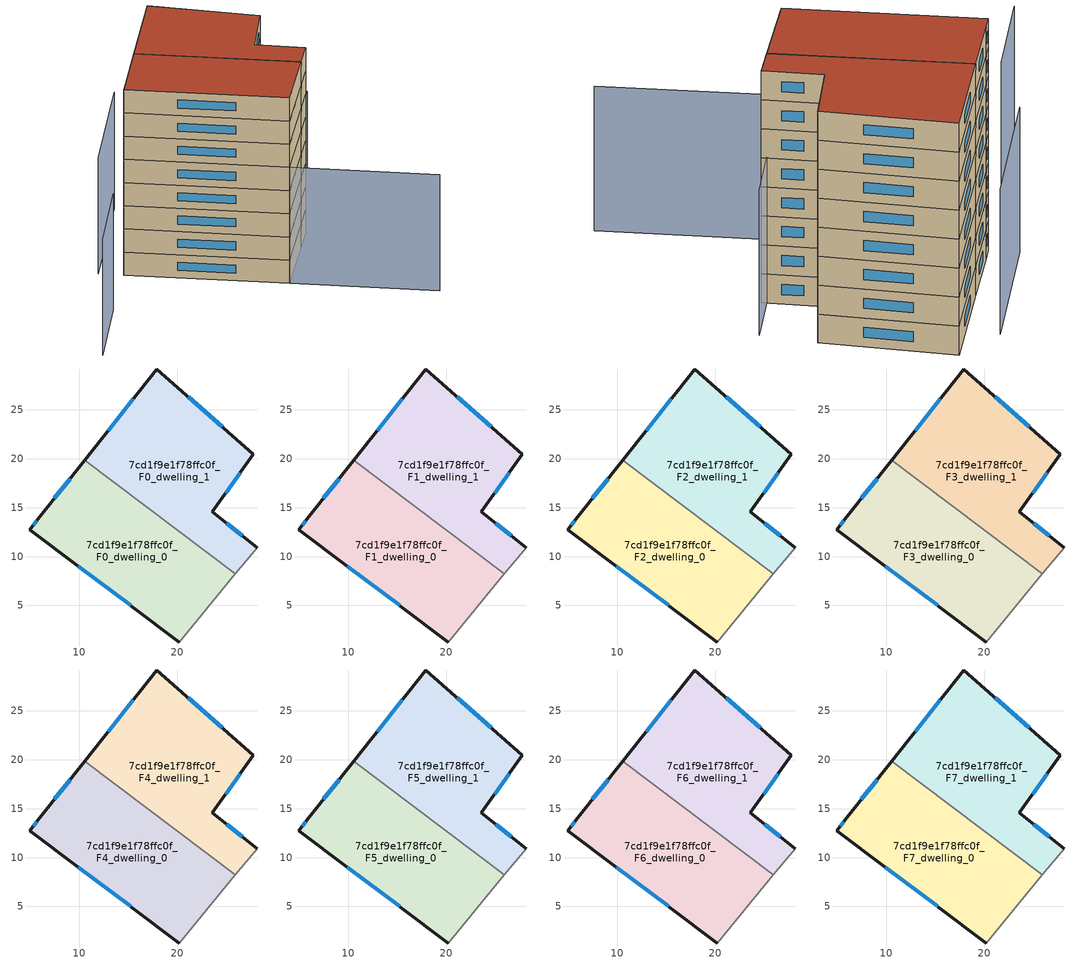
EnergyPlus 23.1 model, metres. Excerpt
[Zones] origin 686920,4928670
7cd1f9e1f78ffc0f_F0_dwelling_0
 floor ground (EU_floor_Construction): 25.93,8.22 20.19,1.26 4.94,12.76 5.95,14.06 10.52,19.84 z0
 wall outside (EU_wall_Construction): 10.52,19.84 5.95,14.06 4.94,12.76 20.19,1.26 z0:3
 wall adiabatic (EU_wall_Construction): 20.19,1.26 25.93,8.22 z0:3
 wall to 7cd1f9e1f78ffc0f_F0_dwelling_1 (EU_wall_Construction): 25.93,8.22 10.52,19.84 z0:3
 window (EU_Window_Construction): 9.9,9.02 15.23,5 / 5.62,13.64 5.27,13.18 / 9.03,17.96 7.43,15.94 z0.98:2.02
7cd1f9e1f78ffc0f_F0_dwelling_1
 floor ground (EU_floor_Construction): 27.8,20.45 23.56,14.59 28.16,10.92 25.93,8.22 10.52,19.84 17.9,29.18 z0
 wall outside (EU_wall_Construction): 28.16,10.92 23.56,14.59 27.8,20.45 17.9,29.18 10.52,19.84 z0:3
 wall adiabatic (EU_wall_Construction): 25.93,8.22 28.16,10.92 z0:3
 window (EU_Window_Construction): 26.66,12.11 25.05,13.39 / 15.5,26.14 12.92,22.88 / 24.58,23.29 21.12,26.34 / 24.93,16.49 26.42,18.54 z0.98:2.02
7cd1f9e1f78ffc0f_F1_dwelling_0
 floor to 7cd1f9e1f78ffc0f_F0_dwelling_0 (EU_floor_Construction): 25.93,8.22 20.19,1.26 4.94,12.76 5.95,14.06 10.52,19.84 z3
 wall outside (EU_wall_Construction): 10.52,19.84 5.95,14.06 4.94,12.76 20.19,1.26 z3:6
 wall adiabatic (EU_wall_Construction): 20.19,1.26 25.93,8.22 z3:6
 wall to 7cd1f9e1f78ffc0f_F1_dwelling_1 (EU_wall_Construction): 25.93,8.22 10.52,19.84 z3:6
 window (EU_Window_Construction): 9.9,9.02 15.23,5 / 5.62,13.64 5.27,13.18 / 9.03,17.96 7.43,15.94 z3.98:5.02
7cd1f9e1f78ffc0f_F1_dwelling_1
 floor to 7cd1f9e1f78ffc0f_F0_dwelling_1 (EU_floor_Construction): 27.8,20.45 23.56,14.59 28.16,10.92 25.93,8.22 10.52,19.84 17.9,29.18 z3
 wall outside (EU_wall_Construction): 28.16,10.92 23.56,14.59 27.8,20.45 17.9,29.18 10.52,19.84 z3:6
 wall adiabatic (EU_wall_Construction): 25.93,8.22 28.16,10.92 z3:6
 window (EU_Window_Construction): 26.66,12.11 25.05,13.39 / 15.5,26.14 12.92,22.88 / 24.58,23.29 21.12,26.34 / 24.93,16.49 26.42,18.54 z3.98:5.02
7cd1f9e1f78ffc0f_F2_dwelling_0
 floor to 7cd1f9e1f78ffc0f_F1_dwelling_0 (EU_floor_Construction): 25.93,8.22 20.19,1.26 4.94,12.76 5.95,14.06 10.52,19.84 z6
 wall outside (EU_wall_Construction): 10.52,19.84 5.95,14.06 4.94,12.76 20.19,1.26 z6:9
 wall adiabatic (EU_wall_Construction): 20.19,1.26 25.93,8.22 z6:9
 wall to 7cd1f9e1f78ffc0f_F2_dwelling_1 (EU_wall_Construction): 25.93,8.22 10.52,19.84 z6:9
 window (EU_Window_Construction): 9.9,9.02 15.23,5 / 5.62,13.64 5.27,13.18 / 9.03,17.96 7.43,15.94 z6.98:8.02
7cd1f9e1f78ffc0f_F2_dwelling_1
 floor to 7cd1f9e1f78ffc0f_F1_dwelling_1 (EU_floor_Construction): 27.8,20.45 23.56,14.59 28.16,10.92 25.93,8.22 10.52,19.84 17.9,29.18 z6
 wall outside (EU_wall_Construction): 28.16,10.92 23.56,14.59 27.8,20.45 17.9,29.18 10.52,19.84 z6:9
 wall adiabatic (EU_wall_Construction): 25.93,8.22 28.16,10.92 z6:9
 window (EU_Window_Construction): 26.66,12.11 25.05,13.39 / 15.5,26.14 12.92,22.88 / 24.58,23.29 21.12,26.34 / 24.93,16.49 26.42,18.54 z6.98:8.02
7cd1f9e1f78ffc0f_F3_dwelling_0
 floor to 7cd1f9e1f78ffc0f_F2_dwelling_0 (EU_floor_Construction): 25.93,8.22 20.19,1.26 4.94,12.76 5.95,14.06 10.52,19.84 z9
 wall outside (EU_wall_Construction): 10.52,19.84 5.95,14.06 4.94,12.76 20.19,1.26 z9:12
 wall adiabatic (EU_wall_Construction): 20.19,1.26 25.93,8.22 z9:12
 wall to 7cd1f9e1f78ffc0f_F3_dwelling_1 (EU_wall_Construction): 25.93,8.22 10.52,19.84 z9:12
 window (EU_Window_Construction): 9.9,9.02 15.23,5 / 5.62,13.64 5.27,13.18 / 9.03,17.96 7.43,15.94 z9.98:11.02
7cd1f9e1f78ffc0f_F3_dwelling_1
 floor to 7cd1f9e1f78ffc0f_F2_dwelling_1 (EU_floor_Construction): 27.8,20.45 23.56,14.59 28.16,10.92 25.93,8.22 10.52,19.84 17.9,29.18 z9
 wall outside (EU_wall_Construction): 28.16,10.92 23.56,14.59 27.8,20.45 17.9,29.18 10.52,19.84 z9:12
 wall adiabatic (EU_wall_Construction): 25.93,8.22 28.16,10.92 z9:12
 window (EU_Window_Construction): 26.66,12.11 25.05,13.39 / 15.5,26.14 12.92,22.88 / 24.58,23.29 21.12,26.34 / 24.93,16.49 26.42,18.54 z9.98:11.02
7cd1f9e1f78ffc0f_F4_dwelling_0
 floor to 7cd1f9e1f78ffc0f_F3_dwelling_0 (EU_floor_Construction): 25.93,8.22 20.19,1.26 4.94,12.76 5.95,14.06 10.52,19.84 z12
 wall outside (EU_wall_Construction): 10.52,19.84 5.95,14.06 4.94,12.76 20.19,1.26 z12:15
 wall adiabatic (EU_wall_Construction): 20.19,1.26 25.93,8.22 z12:15
 wall to 7cd1f9e1f78ffc0f_F4_dwelling_1 (EU_wall_Construction): 25.93,8.22 10.52,19.84 z12:15
 window (EU_Window_Construction): 9.9,9.02 15.23,5 / 5.62,13.64 5.27,13.18 / 9.03,17.96 7.43,15.94 z12.98:14.02
7cd1f9e1f78ffc0f_F4_dwelling_1
 floor to 7cd1f9e1f78ffc0f_F3_dwelling_1 (EU_floor_Construction): 27.8,20.45 23.56,14.59 28.16,10.92 25.93,8.22 10.52,19.84 17.9,29.18 z12
 wall outside (EU_wall_Construction): 28.16,10.92 23.56,14.59 27.8,20.45 17.9,29.18 10.52,19.84 z12:15
 wall adiabatic (EU_wall_Construction): 25.93,8.22 28.16,10.92 z12:15
 window (EU_Window_Construction): 26.66,12.11 25.05,13.39 / 15.5,26.14 12.92,22.88 / 24.58,23.29 21.12,26.34 / 24.93,16.49 26.42,18.54 z12.98:14.02
7cd1f9e1f78ffc0f_F5_dwelling_0
 floor to 7cd1f9e1f78ffc0f_F4_dwelling_0 (EU_floor_Construction): 25.93,8.22 20.19,1.26 4.94,12.76 5.95,14.06 10.52,19.84 z15
 wall outside (EU_wall_Construction): 10.52,19.84 5.95,14.06 4.94,12.76 20.19,1.26 z15:18
 wall adiabatic (EU_wall_Construction): 20.19,1.26 25.93,8.22 z15:18
 wall to 7cd1f9e1f78ffc0f_F5_dwelling_1 (EU_wall_Construction): 25.93,8.22 10.52,19.84 z15:18
 window (EU_Window_Construction): 9.9,9.02 15.23,5 / 5.62,13.64 5.27,13.18 / 9.03,17.96 7.43,15.94 z15.98:17.02
7cd1f9e1f78ffc0f_F5_dwelling_1
 floor to 7cd1f9e1f78ffc0f_F4_dwelling_1 (EU_floor_Construction): 27.8,20.45 23.56,14.59 28.16,10.92 25.93,8.22 10.52,19.84 17.9,29.18 z15
 wall outside (EU_wall_Construction): 28.16,10.92 23.56,14.59 27.8,20.45 17.9,29.18 10.52,19.84 z15:18
 wall adiabatic (EU_wall_Construction): 25.93,8.22 28.16,10.92 z15:18
 window (EU_Window_Construction): 26.66,12.11 25.05,13.39 / 15.5,26.14 12.92,22.88 / 24.58,23.29 21.12,26.34 / 24.93,16.49 26.42,18.54 z15.98:17.02
7cd1f9e1f78ffc0f_F6_dwelling_0
 floor to 7cd1f9e1f78ffc0f_F5_dwelling_0 (EU_floor_Construction): 25.93,8.22 20.19,1.26 4.94,12.76 5.95,14.06 10.52,19.84 z18
 wall outside (EU_wall_Construction): 10.52,19.84 5.95,14.06 4.94,12.76 20.19,1.26 z18:21
 wall adiabatic (EU_wall_Construction): 20.19,1.26 25.93,8.22 z18:21
 wall to 7cd1f9e1f78ffc0f_F6_dwelling_1 (EU_wall_Construction): 25.93,8.22 10.52,19.84 z18:21
 window (EU_Window_Construction): 9.9,9.02 15.23,5 / 5.62,13.64 5.27,13.18 / 9.03,17.96 7.43,15.94 z18.98:20.02
7cd1f9e1f78ffc0f_F6_dwelling_1
 floor to 7cd1f9e1f78ffc0f_F5_dwelling_1 (EU_floor_Construction): 27.8,20.45 23.56,14.59 28.16,10.92 25.93,8.22 10.52,19.84 17.9,29.18 z18
 wall outside (EU_wall_Construction): 28.16,10.92 23.56,14.59 27.8,20.45 17.9,29.18 10.52,19.84 z18:21
 wall adiabatic (EU_wall_Construction): 25.93,8.22 28.16,10.92 z18:21
 window (EU_Window_Construction): 26.66,12.11 25.05,13.39 / 15.5,26.14 12.92,22.88 / 24.58,23.29 21.12,26.34 / 24.93,16.49 26.42,18.54 z18.98:20.02
7cd1f9e1f78ffc0f_F7_dwelling_0
 floor to 7cd1f9e1f78ffc0f_F6_dwelling_0 (EU_floor_Construction): 25.93,8.22 20.19,1.26 4.94,12.76 5.95,14.06 10.52,19.84 z21
 wall outside (EU_wall_Construction): 10.52,19.84 5.95,14.06 4.94,12.76 20.19,1.26 z21:24
 wall adiabatic (EU_wall_Construction): 20.19,1.26 25.93,8.22 z21:24
 wall to 7cd1f9e1f78ffc0f_F7_dwelling_1 (EU_wall_Construction): 25.93,8.22 10.52,19.84 z21:24
 window (EU_Window_Construction): 9.9,9.02 15.23,5 / 5.62,13.64 5.27,13.18 / 9.03,17.96 7.43,15.94 z21.98:23.02
 roof outside (EU_roof_Construction): 20.19,1.26 25.93,8.22 10.52,19.84 5.95,14.06 4.94,12.76 z24
7cd1f9e1f78ffc0f_F7_dwelling_1
 floor to 7cd1f9e1f78ffc0f_F6_dwelling_1 (EU_floor_Construction): 27.8,20.45 23.56,14.59 28.16,10.92 25.93,8.22 10.52,19.84 17.9,29.18 z21
 wall outside (EU_wall_Construction): 28.16,10.92 23.56,14.59 27.8,20.45 17.9,29.18 10.52,19.84 z21:24
 wall adiabatic (EU_wall_Construction): 25.93,8.22 28.16,10.92 z21:24
 window (EU_Window_Construction): 26.66,12.11 25.05,13.39 / 15.5,26.14 12.92,22.88 / 24.58,23.29 21.12,26.34 / 24.93,16.49 26.42,18.54 z21.98:23.02
 roof outside (EU_roof_Construction): 25.93,8.22 28.16,10.92 23.56,14.59 27.8,20.45 17.9,29.18 10.52,19.84 z24
shading: -7.28,-2.9 -0.48,6.07 / 33.97,-9.17 20.19,1.26 / 20.19,1.26 31.61,16.35 / 12.55,27.58 2.64,14.59 z0:15
[Building]
EU S2 Campaign: North Axis=0; Terrain=City; Solar Distribution=FullExterior
[Site:Location]
Bologna: Latitude=44.5; Longitude=11.25; Time Zone=1; Elevation=37
[SizingPeriod:WeatherFileDays]
AnnualSizingPeriod: Begin Month=1; Begin Day of Month=1; End Month=12; End Day of Month=31; Day of Week for Start Day=Monday; Use Weather File Daylight Saving Period=No; Use Weather File Rain and Snow Indicators=No
[MATERIAL]
EU_InternalMass_Material: Roughness=MediumRough; Thickness=0.1; Conductivity=1; Density=1800; Specific Heat=900; Thermal Absorptance=0.9; Solar Absorptance=0.7; Visible Absorptance=0.7
[MATERIAL:NOMASS] Roughness=MediumRough; Thermal Absorptance=0.9; Solar Absorptance=0.7; Visible Absorptance=0.7
Name | Thermal Resistance
EU_wall_NoMass | 0.905828
EU_roof_NoMass | 0.37593
EU_floor_NoMass | 0.67114
[WINDOWMATERIAL:SIMPLEGLAZINGSYSTEM]
EU_Window_SimpleGlazing: UFactor=4.52486; Solar Heat Gain Coefficient=0.85; Visible Transmittance=0.85
[CONSTRUCTION]
EU_wall_Construction: EU_wall_NoMass
EU_roof_Construction: EU_roof_NoMass
EU_floor_Construction: EU_floor_NoMass
EU_InternalMass_Construction: EU_InternalMass_Material
EU_Window_Construction: EU_Window_SimpleGlazing
[ZONE] Type=1; Multiplier=1; Ceiling Height=autocalculate; Floor Area=autocalculate; Part of Total Floor Area=Yes
Name | Volume
7cd1f9e1f78ffc0f_F0_dwelling_0; 7cd1f9e1f78ffc0f_F1_dwelling_0; 7cd1f9e1f78ffc0f_F2_dwelling_0; 7cd1f9e1f78ffc0f_F3_dwelling_0; 7cd1f9e1f78ffc0f_F4_dwelling_0; 7cd1f9e1f78ffc0f_F5_dwelling_0; 7cd1f9e1f78ffc0f_F6_dwelling_0; 7cd1f9e1f78ffc0f_F7_dwelling_0 | 519.776
7cd1f9e1f78ffc0f_F0_dwelling_1 | 519.757
7cd1f9e1f78ffc0f_F1_dwelling_1; 7cd1f9e1f78ffc0f_F2_dwelling_1; 7cd1f9e1f78ffc0f_F3_dwelling_1; 7cd1f9e1f78ffc0f_F4_dwelling_1; 7cd1f9e1f78ffc0f_F5_dwelling_1; 7cd1f9e1f78ffc0f_F6_dwelling_1; 7cd1f9e1f78ffc0f_F7_dwelling_1 | 519.755
[INTERNALMASS] Construction=EU_InternalMass_Construction
Name | Zone or ZoneList | Surface Area
7cd1f9e1f78ffc0f_F0_dwelling_0_EU_InternalMass | 7cd1f9e1f78ffc0f_F0_dwelling_0 | 173.259
7cd1f9e1f78ffc0f_F0_dwelling_1_EU_InternalMass | 7cd1f9e1f78ffc0f_F0_dwelling_1 | 173.252
7cd1f9e1f78ffc0f_F1_dwelling_0_EU_InternalMass | 7cd1f9e1f78ffc0f_F1_dwelling_0 | 173.259
7cd1f9e1f78ffc0f_F1_dwelling_1_EU_InternalMass | 7cd1f9e1f78ffc0f_F1_dwelling_1 | 173.252
7cd1f9e1f78ffc0f_F2_dwelling_0_EU_InternalMass | 7cd1f9e1f78ffc0f_F2_dwelling_0 | 173.259
7cd1f9e1f78ffc0f_F2_dwelling_1_EU_InternalMass | 7cd1f9e1f78ffc0f_F2_dwelling_1 | 173.252
7cd1f9e1f78ffc0f_F3_dwelling_0_EU_InternalMass | 7cd1f9e1f78ffc0f_F3_dwelling_0 | 173.259
7cd1f9e1f78ffc0f_F3_dwelling_1_EU_InternalMass | 7cd1f9e1f78ffc0f_F3_dwelling_1 | 173.252
7cd1f9e1f78ffc0f_F4_dwelling_0_EU_InternalMass | 7cd1f9e1f78ffc0f_F4_dwelling_0 | 173.259
7cd1f9e1f78ffc0f_F4_dwelling_1_EU_InternalMass | 7cd1f9e1f78ffc0f_F4_dwelling_1 | 173.252
7cd1f9e1f78ffc0f_F5_dwelling_0_EU_InternalMass | 7cd1f9e1f78ffc0f_F5_dwelling_0 | 173.259
7cd1f9e1f78ffc0f_F5_dwelling_1_EU_InternalMass | 7cd1f9e1f78ffc0f_F5_dwelling_1 | 173.252
7cd1f9e1f78ffc0f_F6_dwelling_0_EU_InternalMass | 7cd1f9e1f78ffc0f_F6_dwelling_0 | 173.259
7cd1f9e1f78ffc0f_F6_dwelling_1_EU_InternalMass | 7cd1f9e1f78ffc0f_F6_dwelling_1 | 173.252
7cd1f9e1f78ffc0f_F7_dwelling_0_EU_InternalMass | 7cd1f9e1f78ffc0f_F7_dwelling_0 | 173.259
7cd1f9e1f78ffc0f_F7_dwelling_1_EU_InternalMass | 7cd1f9e1f78ffc0f_F7_dwelling_1 | 173.252
[OTHEREQUIPMENT] Fuel Type=Electricity; Design Level Calculation Method=Watts/Area; Power per Zone Floor Area=1; Fraction Latent=0; Fraction Radiant=0; Fraction Lost=0; Carbon Dioxide Generation Rate=0; EndUse Subcategory=EU_Step8_InternalGains
Name | Zone or ZoneList or Space or SpaceList | Schedule
EU_Step8_InternalGain_7cd1f9e1f78ffc0f_F0_dwelling_0_f000 | 7cd1f9e1f78ffc0f_F0_dwelling_0 | EU_Step8_GainSchedule_7cd1f9e1f78ffc0f_F0_dwelling_0_f000
EU_Step8_InternalGain_7cd1f9e1f78ffc0f_F0_dwelling_1_f000 | 7cd1f9e1f78ffc0f_F0_dwelling_1 | EU_Step8_GainSchedule_7cd1f9e1f78ffc0f_F0_dwelling_1_f000
EU_Step8_InternalGain_7cd1f9e1f78ffc0f_F1_dwelling_0_f000 | 7cd1f9e1f78ffc0f_F1_dwelling_0 | EU_Step8_GainSchedule_7cd1f9e1f78ffc0f_F1_dwelling_0_f000
EU_Step8_InternalGain_7cd1f9e1f78ffc0f_F1_dwelling_1_f000 | 7cd1f9e1f78ffc0f_F1_dwelling_1 | EU_Step8_GainSchedule_7cd1f9e1f78ffc0f_F1_dwelling_1_f000
EU_Step8_InternalGain_7cd1f9e1f78ffc0f_F2_dwelling_0_f000 | 7cd1f9e1f78ffc0f_F2_dwelling_0 | EU_Step8_GainSchedule_7cd1f9e1f78ffc0f_F2_dwelling_0_f000
EU_Step8_InternalGain_7cd1f9e1f78ffc0f_F2_dwelling_1_f000 | 7cd1f9e1f78ffc0f_F2_dwelling_1 | EU_Step8_GainSchedule_7cd1f9e1f78ffc0f_F2_dwelling_1_f000
EU_Step8_InternalGain_7cd1f9e1f78ffc0f_F3_dwelling_0_f000 | 7cd1f9e1f78ffc0f_F3_dwelling_0 | EU_Step8_GainSchedule_7cd1f9e1f78ffc0f_F3_dwelling_0_f000
EU_Step8_InternalGain_7cd1f9e1f78ffc0f_F3_dwelling_1_f000 | 7cd1f9e1f78ffc0f_F3_dwelling_1 | EU_Step8_GainSchedule_7cd1f9e1f78ffc0f_F3_dwelling_1_f000
EU_Step8_InternalGain_7cd1f9e1f78ffc0f_F4_dwelling_0_f000 | 7cd1f9e1f78ffc0f_F4_dwelling_0 | EU_Step8_GainSchedule_7cd1f9e1f78ffc0f_F4_dwelling_0_f000
EU_Step8_InternalGain_7cd1f9e1f78ffc0f_F4_dwelling_1_f000 | 7cd1f9e1f78ffc0f_F4_dwelling_1 | EU_Step8_GainSchedule_7cd1f9e1f78ffc0f_F4_dwelling_1_f000
EU_Step8_InternalGain_7cd1f9e1f78ffc0f_F5_dwelling_0_f000 | 7cd1f9e1f78ffc0f_F5_dwelling_0 | EU_Step8_GainSchedule_7cd1f9e1f78ffc0f_F5_dwelling_0_f000
EU_Step8_InternalGain_7cd1f9e1f78ffc0f_F5_dwelling_1_f000 | 7cd1f9e1f78ffc0f_F5_dwelling_1 | EU_Step8_GainSchedule_7cd1f9e1f78ffc0f_F5_dwelling_1_f000
EU_Step8_InternalGain_7cd1f9e1f78ffc0f_F6_dwelling_0_f000 | 7cd1f9e1f78ffc0f_F6_dwelling_0 | EU_Step8_GainSchedule_7cd1f9e1f78ffc0f_F6_dwelling_0_f000
EU_Step8_InternalGain_7cd1f9e1f78ffc0f_F6_dwelling_1_f000 | 7cd1f9e1f78ffc0f_F6_dwelling_1 | EU_Step8_GainSchedule_7cd1f9e1f78ffc0f_F6_dwelling_1_f000
EU_Step8_InternalGain_7cd1f9e1f78ffc0f_F7_dwelling_0_f000 | 7cd1f9e1f78ffc0f_F7_dwelling_0 | EU_Step8_GainSchedule_7cd1f9e1f78ffc0f_F7_dwelling_0_f000
EU_Step8_InternalGain_7cd1f9e1f78ffc0f_F7_dwelling_1_f000 | 7cd1f9e1f78ffc0f_F7_dwelling_1 | EU_Step8_GainSchedule_7cd1f9e1f78ffc0f_F7_dwelling_1_f000
[ZONEVENTILATION:DESIGNFLOWRATE] Schedule=EU_AlwaysOn; Design Flow Rate Calculation Method=AirChanges/Hour; Air Changes per Hour=0.73129; Ventilation Type=Natural; Fan Pressure Rise=0; Fan Total Efficiency=1; Constant Term Coefficient=1; Temperature Term Coefficient=0; Velocity Term Coefficient=0; Velocity Squared Term Coefficient=0; Minimum Indoor Temperature=-100; Maximum Indoor Temperature=100; Delta Temperature=-100; Minimum Outdoor Temperature=-100; Maximum Outdoor Temperature=100; Maximum Wind Speed=40
Name | Zone or ZoneList or Space or SpaceList
EU_ConstantAir_7cd1f9e1f78ffc0f_F0_dwelling_0 | 7cd1f9e1f78ffc0f_F0_dwelling_0
EU_ConstantAir_7cd1f9e1f78ffc0f_F0_dwelling_1 | 7cd1f9e1f78ffc0f_F0_dwelling_1
EU_ConstantAir_7cd1f9e1f78ffc0f_F1_dwelling_0 | 7cd1f9e1f78ffc0f_F1_dwelling_0
EU_ConstantAir_7cd1f9e1f78ffc0f_F1_dwelling_1 | 7cd1f9e1f78ffc0f_F1_dwelling_1
EU_ConstantAir_7cd1f9e1f78ffc0f_F2_dwelling_0 | 7cd1f9e1f78ffc0f_F2_dwelling_0
EU_ConstantAir_7cd1f9e1f78ffc0f_F2_dwelling_1 | 7cd1f9e1f78ffc0f_F2_dwelling_1
EU_ConstantAir_7cd1f9e1f78ffc0f_F3_dwelling_0 | 7cd1f9e1f78ffc0f_F3_dwelling_0
EU_ConstantAir_7cd1f9e1f78ffc0f_F3_dwelling_1 | 7cd1f9e1f78ffc0f_F3_dwelling_1
EU_ConstantAir_7cd1f9e1f78ffc0f_F4_dwelling_0 | 7cd1f9e1f78ffc0f_F4_dwelling_0
EU_ConstantAir_7cd1f9e1f78ffc0f_F4_dwelling_1 | 7cd1f9e1f78ffc0f_F4_dwelling_1
EU_ConstantAir_7cd1f9e1f78ffc0f_F5_dwelling_0 | 7cd1f9e1f78ffc0f_F5_dwelling_0
EU_ConstantAir_7cd1f9e1f78ffc0f_F5_dwelling_1 | 7cd1f9e1f78ffc0f_F5_dwelling_1
EU_ConstantAir_7cd1f9e1f78ffc0f_F6_dwelling_0 | 7cd1f9e1f78ffc0f_F6_dwelling_0
EU_ConstantAir_7cd1f9e1f78ffc0f_F6_dwelling_1 | 7cd1f9e1f78ffc0f_F6_dwelling_1
EU_ConstantAir_7cd1f9e1f78ffc0f_F7_dwelling_0 | 7cd1f9e1f78ffc0f_F7_dwelling_0
EU_ConstantAir_7cd1f9e1f78ffc0f_F7_dwelling_1 | 7cd1f9e1f78ffc0f_F7_dwelling_1
[HVACTEMPLATE:THERMOSTAT] Constant Heating Setpoint=20; Constant Cooling Setpoint=50
EU_HeatOnly_7cd1f9e1f78ffc0f_F0_dwelling_0; EU_HeatOnly_7cd1f9e1f78ffc0f_F0_dwelling_1; EU_HeatOnly_7cd1f9e1f78ffc0f_F1_dwelling_0; EU_HeatOnly_7cd1f9e1f78ffc0f_F1_dwelling_1; EU_HeatOnly_7cd1f9e1f78ffc0f_F2_dwelling_0; EU_HeatOnly_7cd1f9e1f78ffc0f_F2_dwelling_1; EU_HeatOnly_7cd1f9e1f78ffc0f_F3_dwelling_0; EU_HeatOnly_7cd1f9e1f78ffc0f_F3_dwelling_1; EU_HeatOnly_7cd1f9e1f78ffc0f_F4_dwelling_0; EU_HeatOnly_7cd1f9e1f78ffc0f_F4_dwelling_1; EU_HeatOnly_7cd1f9e1f78ffc0f_F5_dwelling_0; EU_HeatOnly_7cd1f9e1f78ffc0f_F5_dwelling_1; EU_HeatOnly_7cd1f9e1f78ffc0f_F6_dwelling_0; EU_HeatOnly_7cd1f9e1f78ffc0f_F6_dwelling_1; EU_HeatOnly_7cd1f9e1f78ffc0f_F7_dwelling_0; EU_HeatOnly_7cd1f9e1f78ffc0f_F7_dwelling_1
[HVACTEMPLATE:ZONE:IDEALLOADSAIRSYSTEM] System Availability Schedule=EU_AlwaysOn; Maximum Heating Supply Air Temperature=50; Minimum Cooling Supply Air Temperature=13; Maximum Heating Supply Air Humidity Ratio=0.0156; Minimum Cooling Supply Air Humidity Ratio=0.0077; Heating Limit=NoLimit; Cooling Limit=NoLimit; Heating Availability Schedule=EU_AlwaysOn; Cooling Availability Schedule=EU_CoolingOff; Dehumidification Control Type=ConstantSensibleHeatRatio; Cooling Sensible Heat Ratio=0.7; Dehumidification Setpoint=60; Humidification Control Type=None; Humidification Setpoint=30; Outdoor Air Method=None; Outdoor Air Flow Rate per Person=0.00944; Outdoor Air Flow Rate per Zone Floor Area=0; Outdoor Air Flow Rate per Zone=0; Demand Controlled Ventilation Type=None; Outdoor Air Economizer Type=NoEconomizer; Heat Recovery Type=None; Sensible Heat Recovery Effectiveness=0.7; Latent Heat Recovery Effectiveness=0.65
Name | Template Thermostat
7cd1f9e1f78ffc0f_F0_dwelling_0 | EU_HeatOnly_7cd1f9e1f78ffc0f_F0_dwelling_0
7cd1f9e1f78ffc0f_F0_dwelling_1 | EU_HeatOnly_7cd1f9e1f78ffc0f_F0_dwelling_1
7cd1f9e1f78ffc0f_F1_dwelling_0 | EU_HeatOnly_7cd1f9e1f78ffc0f_F1_dwelling_0
7cd1f9e1f78ffc0f_F1_dwelling_1 | EU_HeatOnly_7cd1f9e1f78ffc0f_F1_dwelling_1
7cd1f9e1f78ffc0f_F2_dwelling_0 | EU_HeatOnly_7cd1f9e1f78ffc0f_F2_dwelling_0
7cd1f9e1f78ffc0f_F2_dwelling_1 | EU_HeatOnly_7cd1f9e1f78ffc0f_F2_dwelling_1
7cd1f9e1f78ffc0f_F3_dwelling_0 | EU_HeatOnly_7cd1f9e1f78ffc0f_F3_dwelling_0
7cd1f9e1f78ffc0f_F3_dwelling_1 | EU_HeatOnly_7cd1f9e1f78ffc0f_F3_dwelling_1
7cd1f9e1f78ffc0f_F4_dwelling_0 | EU_HeatOnly_7cd1f9e1f78ffc0f_F4_dwelling_0
7cd1f9e1f78ffc0f_F4_dwelling_1 | EU_HeatOnly_7cd1f9e1f78ffc0f_F4_dwelling_1
7cd1f9e1f78ffc0f_F5_dwelling_0 | EU_HeatOnly_7cd1f9e1f78ffc0f_F5_dwelling_0
7cd1f9e1f78ffc0f_F5_dwelling_1 | EU_HeatOnly_7cd1f9e1f78ffc0f_F5_dwelling_1
7cd1f9e1f78ffc0f_F6_dwelling_0 | EU_HeatOnly_7cd1f9e1f78ffc0f_F6_dwelling_0
7cd1f9e1f78ffc0f_F6_dwelling_1 | EU_HeatOnly_7cd1f9e1f78ffc0f_F6_dwelling_1
7cd1f9e1f78ffc0f_F7_dwelling_0 | EU_HeatOnly_7cd1f9e1f78ffc0f_F7_dwelling_0
7cd1f9e1f78ffc0f_F7_dwelling_1 | EU_HeatOnly_7cd1f9e1f78ffc0f_F7_dwelling_1
[SIZING:ZONE] Zone Cooling Design Supply Air Temperature Input Method=SupplyAirTemperature; Zone Cooling Design Supply Air Temperature=13; Zone Heating Design Supply Air Temperature Input Method=SupplyAirTemperature; Zone Heating Design Supply Air Temperature=50; Zone Cooling Design Supply Air Humidity Ratio=0.008; Zone Heating Design Supply Air Humidity Ratio=0.008; Cooling Design Air Flow Method=DesignDay; Cooling Design Air Flow Rate=0; Cooling Minimum Air Flow per Zone Floor Area=0.000762; Cooling Minimum Air Flow=0; Cooling Minimum Air Flow Fraction=0.2; Heating Design Air Flow Method=DesignDay; Heating Design Air Flow Rate=0; Heating Maximum Air Flow per Zone Floor Area=0.002032; Heating Maximum Air Flow=0.141576; Heating Maximum Air Flow Fraction=0.3; Account for Dedicated Outdoor Air System=No; Dedicated Outdoor Air System Control Strategy=NeutralSupplyAir; Dedicated Outdoor Air Low Setpoint Temperature for Design=autosize; Dedicated Outdoor Air High Setpoint Temperature for Design=autosize; Zone Load Sizing Method=Sensible Load Only No Latent Load; Zone Latent Cooling Design Supply Air Humidity Ratio Input Method=HumidityRatioDifference; Zone Cooling Design Supply Air Humidity Ratio Difference=0.005; Zone Latent Heating Design Supply Air Humidity Ratio Input Method=HumidityRatioDifference; Zone Humidification Design Supply Air Humidity Ratio Difference=0.005
7cd1f9e1f78ffc0f_F0_dwelling_0; 7cd1f9e1f78ffc0f_F0_dwelling_1; 7cd1f9e1f78ffc0f_F1_dwelling_0; 7cd1f9e1f78ffc0f_F1_dwelling_1; 7cd1f9e1f78ffc0f_F2_dwelling_0; 7cd1f9e1f78ffc0f_F2_dwelling_1; 7cd1f9e1f78ffc0f_F3_dwelling_0; 7cd1f9e1f78ffc0f_F3_dwelling_1; 7cd1f9e1f78ffc0f_F4_dwelling_0; 7cd1f9e1f78ffc0f_F4_dwelling_1; 7cd1f9e1f78ffc0f_F5_dwelling_0; 7cd1f9e1f78ffc0f_F5_dwelling_1; 7cd1f9e1f78ffc0f_F6_dwelling_0; 7cd1f9e1f78ffc0f_F6_dwelling_1; 7cd1f9e1f78ffc0f_F7_dwelling_0; 7cd1f9e1f78ffc0f_F7_dwelling_1
[SCHEDULE:CONSTANT]
Name | Hourly Value
EU_AlwaysOn | 1
EU_CoolingOff | 0
[SCHEDULE:FILE] Column Number=1; Rows to Skip at Top=0; Number of Hours of Data=8760; Column Separator=Comma; Interpolate to Timestep=No; Minutes per Item=60; Adjust Schedule for Daylight Savings=Yes
Name | File
EU_Step8_GainSchedule_7cd1f9e1f78ffc0f_F0_dwelling_0_f000 | ../../schedules/7cd1f9e1f78ffc0f/7cd1f9e1f78ffc0f_F0_dwelling_0_f000_gain.csv
EU_Step8_GainSchedule_7cd1f9e1f78ffc0f_F0_dwelling_1_f000 | ../../schedules/7cd1f9e1f78ffc0f/7cd1f9e1f78ffc0f_F0_dwelling_1_f000_gain.csv
EU_Step8_GainSchedule_7cd1f9e1f78ffc0f_F1_dwelling_0_f000 | ../../schedules/7cd1f9e1f78ffc0f/7cd1f9e1f78ffc0f_F1_dwelling_0_f000_gain.csv
EU_Step8_GainSchedule_7cd1f9e1f78ffc0f_F1_dwelling_1_f000 | ../../schedules/7cd1f9e1f78ffc0f/7cd1f9e1f78ffc0f_F1_dwelling_1_f000_gain.csv
EU_Step8_GainSchedule_7cd1f9e1f78ffc0f_F2_dwelling_0_f000 | ../../schedules/7cd1f9e1f78ffc0f/7cd1f9e1f78ffc0f_F2_dwelling_0_f000_gain.csv
EU_Step8_GainSchedule_7cd1f9e1f78ffc0f_F2_dwelling_1_f000 | ../../schedules/7cd1f9e1f78ffc0f/7cd1f9e1f78ffc0f_F2_dwelling_1_f000_gain.csv
EU_Step8_GainSchedule_7cd1f9e1f78ffc0f_F3_dwelling_0_f000 | ../../schedules/7cd1f9e1f78ffc0f/7cd1f9e1f78ffc0f_F3_dwelling_0_f000_gain.csv
EU_Step8_GainSchedule_7cd1f9e1f78ffc0f_F3_dwelling_1_f000 | ../../schedules/7cd1f9e1f78ffc0f/7cd1f9e1f78ffc0f_F3_dwelling_1_f000_gain.csv
EU_Step8_GainSchedule_7cd1f9e1f78ffc0f_F4_dwelling_0_f000 | ../../schedules/7cd1f9e1f78ffc0f/7cd1f9e1f78ffc0f_F4_dwelling_0_f000_gain.csv
EU_Step8_GainSchedule_7cd1f9e1f78ffc0f_F4_dwelling_1_f000 | ../../schedules/7cd1f9e1f78ffc0f/7cd1f9e1f78ffc0f_F4_dwelling_1_f000_gain.csv
EU_Step8_GainSchedule_7cd1f9e1f78ffc0f_F5_dwelling_0_f000 | ../../schedules/7cd1f9e1f78ffc0f/7cd1f9e1f78ffc0f_F5_dwelling_0_f000_gain.csv
EU_Step8_GainSchedule_7cd1f9e1f78ffc0f_F5_dwelling_1_f000 | ../../schedules/7cd1f9e1f78ffc0f/7cd1f9e1f78ffc0f_F5_dwelling_1_f000_gain.csv
EU_Step8_GainSchedule_7cd1f9e1f78ffc0f_F6_dwelling_0_f000 | ../../schedules/7cd1f9e1f78ffc0f/7cd1f9e1f78ffc0f_F6_dwelling_0_f000_gain.csv
EU_Step8_GainSchedule_7cd1f9e1f78ffc0f_F6_dwelling_1_f000 | ../../schedules/7cd1f9e1f78ffc0f/7cd1f9e1f78ffc0f_F6_dwelling_1_f000_gain.csv
EU_Step8_GainSchedule_7cd1f9e1f78ffc0f_F7_dwelling_0_f000 | ../../schedules/7cd1f9e1f78ffc0f/7cd1f9e1f78ffc0f_F7_dwelling_0_f000_gain.csv
EU_Step8_GainSchedule_7cd1f9e1f78ffc0f_F7_dwelling_1_f000 | ../../schedules/7cd1f9e1f78ffc0f/7cd1f9e1f78ffc0f_F7_dwelling_1_f000_gain.csv
